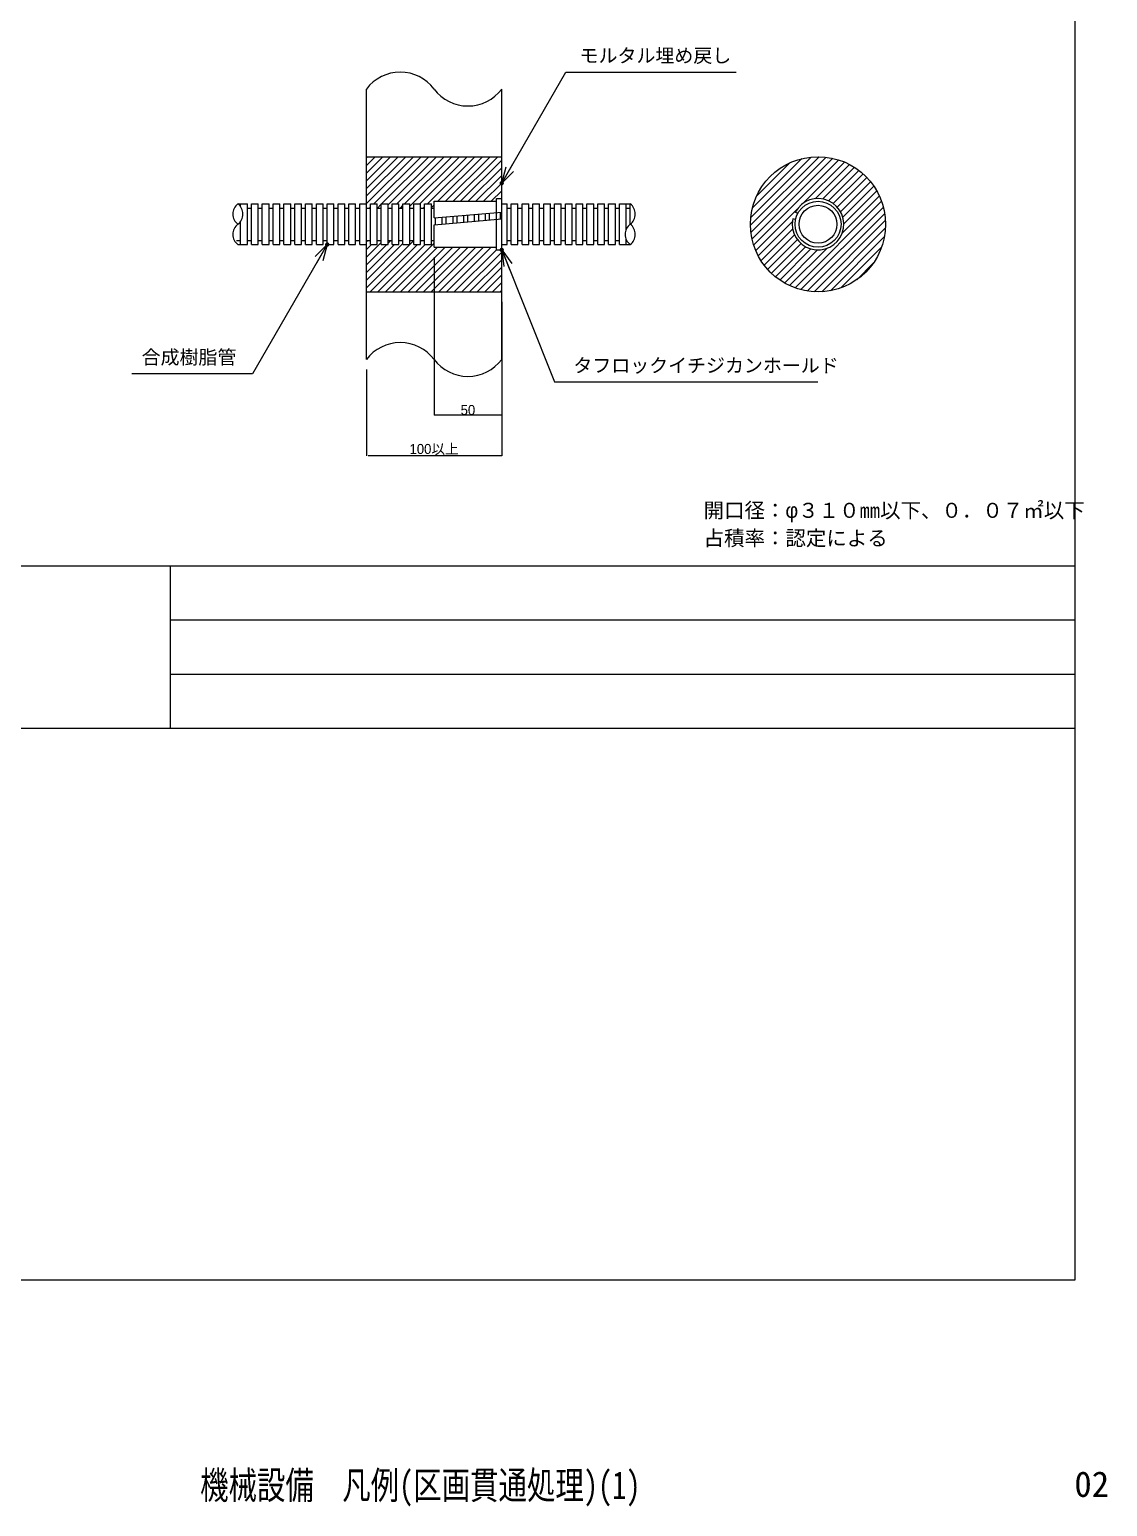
# Model space of a CAD drawing. Extents: x 443 to 1217, y -1921 to -677.
# Drawn here: x 1022.7 to 1216.7, y -1232.3 to -966.4 of the extents above; entities that cross this region are included whole.
import ezdxf
from ezdxf.enums import TextEntityAlignment as Align

# ---------------------------------------------------------------- set-up
doc = ezdxf.new("R2010")
doc.units = 0
doc.header["$MEASUREMENT"] = 0
doc.layers.get('0').update_dxf_attribs({"linetype": 'CONTINUOUS'})
for name, color, linetype in [('1', 7, 'CONTINUOUS'), ('10', 7, 'CONTINUOUS'), ('2', 2, 'CONTINUOUS'), ('25', 7, 'CONTINUOUS'), ('枠内記述', 3, 'CONTINUOUS')]:
    doc.layers.add(name, color=color, linetype=linetype)
doc.styles.get("Standard").update_dxf_attribs({"font": 'MS PGothic.ttf'})
doc.styles.add('ゴシック', font='MS Gothic.ttf', dxfattribs={"height": 4})
doc.styles.add('ｽﾀｲﾙ2', font='MS PGothic.ttf')

msp = doc.modelspace()

# ---------------------------------------------------------------- linework, layer by layer
at = {"color": 7, "linetype": 'Continuous'}
for p, q in [((1107.7, -994.07), (1119.25, -974.08)), ((1119.25, -974.08), (1149.92, -974.08)), ((1076.29, -1005.12), (1062.87, -1028.38)), ((1107.7, -1006.1), (1117.2, -1029.86)), ((1062.87, -1028.38), (1041.12, -1028.38)), ((1117.2, -1029.86), (1164.57, -1029.86))]:
    msp.add_line(p, q, dxfattribs=at)
at = {"color": 0}
for p, q in [((1107.7, -994.07), (1109.65, -990.7)), ((1107.7, -994.07), (1108.49, -991.15)), ((1107.7, -994.07), (1109.84, -991.94)), ((1076.29, -1005.12), (1074.15, -1007.26)), ((1076.29, -1005.12), (1074.34, -1008.5)), ((1076.29, -1005.12), (1075.51, -1008.04)), ((1107.7, -1006.1), (1109.51, -1008.52)), ((1107.7, -1006.1), (1108.06, -1009.1)), ((1107.7, -1006.1), (1109.15, -1009.71))]:
    msp.add_line(p, q, dxfattribs=at)
at = {"color": 0, "const_width": 0.39}
for points in [[(1107.51, -994.07, 1), (1107.9, -994.07, 1), (1107.51, -994.07)], [(1076.49, -1005.12, 1), (1076.1, -1005.12, 1), (1076.49, -1005.12)], [(1107.82, -1005.94, 1), (1107.58, -1006.25, 1), (1107.82, -1005.94)]]:
    msp.add_lwpolyline(points, format="xyb", dxfattribs=at)
at = {"layer": '1', "color": 4, "linetype": 'Continuous'}
for p, q in [((442.67, -1062.98), (1210.9, -1062.98)), ((1018.85, -1092.2), (1210.9, -1092.2))]:
    msp.add_line(p, q, dxfattribs=at)
at = {"layer": '1', "color": 3, "linetype": 'Continuous'}
for p, q in [((1048.06, -1062.98), (1048.06, -1092.2)), ((1048.06, -1072.72), (1210.9, -1072.72)), ((1048.06, -1082.46), (1210.9, -1082.46))]:
    msp.add_line(p, q, dxfattribs=at)
at = {"layer": '10', "color": 7, "linetype": 'Continuous'}
for p, q in [((1095.53, -1007.39), (1095.53, -1035.85)), ((1107.7, -1015.43), (1107.7, -1035.86)), ((1083.35, -1027.6), (1083.35, -1043.17)), ((1107.7, -1027.71), (1107.7, -1043.15)), ((1107.7, -1035.85), (1095.53, -1035.85)), ((1107.7, -1043.15), (1083.68, -1043.15))]:
    msp.add_line(p, q, dxfattribs=at)
at = {"layer": '2', "color": 2, "linetype": 'Continuous'}
for p, q in [((1083.35, -1025.82), (1083.35, -977.12)), ((1107.7, -1025.82), (1107.7, -977.12))]:
    msp.add_line(p, q, dxfattribs=at)
at = {"layer": '2', "color": 3, "linetype": 'Continuous'}
for p, q in [((1083.35, -989.3), (1107.7, -989.3)), ((1106.73, -996.84), (1107.7, -996.84)), ((1106.73, -1006.1), (1106.73, -996.84)), ((1060.22, -997.82), (1061.93, -997.82)), ((1060.71, -997.82), (1061.93, -997.82)), ((1060.71, -998.32), (1060.71, -997.82)), ((1061.93, -1005.12), (1061.93, -997.82)), ((1061.93, -998.55), (1062.66, -998.55)), ((1062.66, -1005.12), (1062.66, -997.82)), ((1062.66, -997.82), (1063.88, -997.82)), ((1063.88, -1005.12), (1063.88, -997.82)), ((1063.88, -998.55), (1064.61, -998.55)), ((1064.61, -1005.12), (1064.61, -997.82)), ((1064.61, -997.82), (1065.82, -997.82)), ((1065.82, -1005.12), (1065.82, -997.82)), ((1065.82, -998.55), (1066.55, -998.55)), ((1066.55, -1005.12), (1066.55, -997.82)), ((1066.55, -997.82), (1067.77, -997.82)), ((1067.77, -1005.12), (1067.77, -997.82)), ((1067.77, -998.55), (1068.5, -998.55)), ((1068.5, -1005.12), (1068.5, -997.82)), ((1068.5, -997.82), (1069.72, -997.82)), ((1069.72, -1005.12), (1069.72, -997.82)), ((1069.72, -998.55), (1070.45, -998.55)), ((1070.45, -1005.12), (1070.45, -997.82)), ((1070.45, -997.82), (1071.67, -997.82)), ((1071.67, -1005.12), (1071.67, -997.82)), ((1071.67, -998.55), (1072.4, -998.55)), ((1072.4, -1005.12), (1072.4, -997.82)), ((1072.4, -997.82), (1073.61, -997.82)), ((1073.61, -1005.12), (1073.61, -997.82)), ((1073.61, -998.55), (1074.34, -998.55)), ((1074.34, -1005.12), (1074.34, -997.82)), ((1074.34, -997.82), (1075.56, -997.82)), ((1075.56, -1005.12), (1075.56, -997.82)), ((1075.56, -998.55), (1076.29, -998.55)), ((1076.29, -1005.12), (1076.29, -997.82)), ((1076.29, -997.82), (1077.51, -997.82)), ((1077.51, -1005.12), (1077.51, -997.82)), ((1077.51, -998.55), (1078.24, -998.55)), ((1078.24, -1005.12), (1078.24, -997.82)), ((1078.24, -997.82), (1079.46, -997.82)), ((1079.46, -1005.12), (1079.46, -997.82)), ((1079.46, -998.55), (1080.19, -998.55)), ((1080.19, -1005.12), (1080.19, -997.82)), ((1080.19, -997.82), (1081.41, -997.82)), ((1081.41, -1005.12), (1081.41, -997.82)), ((1081.41, -998.55), (1082.14, -998.55)), ((1082.14, -1005.12), (1082.14, -997.82)), ((1082.14, -997.82), (1083.35, -997.82)), ((1083.35, -1000.34), (1083.35, -997.82)), ((1083.35, -998.55), (1084.08, -998.55)), ((1084.08, -1005.12), (1084.08, -997.82)), ((1084.08, -997.82), (1085.3, -997.82)), ((1085.3, -1005.12), (1085.3, -997.82)), ((1085.3, -998.55), (1086.03, -998.55)), ((1086.03, -1005.12), (1086.03, -997.82)), ((1086.03, -997.82), (1087.25, -997.82)), ((1087.25, -1005.12), (1087.25, -997.82)), ((1087.25, -998.55), (1087.98, -998.55)), ((1087.98, -1005.12), (1087.98, -997.82)), ((1087.98, -997.82), (1089.2, -997.82)), ((1089.2, -1005.12), (1089.2, -997.82)), ((1089.2, -998.55), (1089.93, -998.55)), ((1089.93, -1005.12), (1089.93, -997.82)), ((1089.93, -997.82), (1091.15, -997.82)), ((1091.15, -1005.12), (1091.15, -997.82)), ((1091.15, -998.55), (1091.88, -998.55)), ((1091.88, -1005.12), (1091.88, -997.82)), ((1091.88, -997.82), (1093.09, -997.82)), ((1093.09, -1005.12), (1093.09, -997.82)), ((1093.09, -998.55), (1093.82, -998.55)), ((1093.82, -1005.12), (1093.82, -997.82)), ((1093.82, -997.82), (1095.04, -997.82)), ((1095.04, -1005.12), (1095.04, -997.82)), ((1095.04, -998.55), (1095.53, -998.55)), ((1095.53, -997.33), (1106.73, -997.33)), ((1095.53, -1000.34), (1095.53, -997.33)), ((1095.53, -1000.34), (1107.7, -999.28)), ((1100.88, -1001.1), (1100.88, -999.87)), ((1101.62, -1001.03), (1101.62, -999.81)), ((1102.83, -1000.93), (1102.83, -999.7)), ((1103.56, -1000.86), (1103.56, -999.64)), ((1104.78, -1000.76), (1104.78, -999.53)), ((1105.51, -1000.69), (1105.51, -999.47)), ((1107.46, -1000.52), (1107.46, -999.3)), ((1107.7, -997.82), (1108.68, -997.82)), ((1108.68, -1005.12), (1108.68, -997.82)), ((1108.68, -998.55), (1109.41, -998.55)), ((1109.41, -1005.12), (1109.41, -997.82)), ((1109.41, -997.82), (1110.62, -997.82)), ((1110.62, -1005.12), (1110.62, -997.82)), ((1110.62, -998.55), (1111.35, -998.55)), ((1111.35, -1005.12), (1111.35, -997.82)), ((1111.35, -997.82), (1112.57, -997.82)), ((1112.57, -1005.12), (1112.57, -997.82)), ((1112.57, -998.55), (1113.3, -998.55)), ((1113.3, -1005.12), (1113.3, -997.82)), ((1113.3, -997.82), (1114.52, -997.82)), ((1114.52, -1005.12), (1114.52, -997.82)), ((1114.52, -998.55), (1115.25, -998.55)), ((1115.25, -1005.12), (1115.25, -997.82)), ((1115.25, -997.82), (1116.47, -997.82)), ((1116.47, -1005.12), (1116.47, -997.82)), ((1116.47, -998.55), (1117.2, -998.55)), ((1117.2, -1005.12), (1117.2, -997.82)), ((1117.2, -997.82), (1118.42, -997.82)), ((1118.42, -1005.12), (1118.42, -997.82)), ((1118.42, -998.55), (1119.15, -998.55)), ((1119.15, -1005.12), (1119.15, -997.82)), ((1119.15, -997.82), (1120.36, -997.82)), ((1120.36, -1005.12), (1120.36, -997.82)), ((1120.36, -998.55), (1121.09, -998.55)), ((1121.09, -1005.12), (1121.09, -997.82)), ((1121.09, -997.82), (1122.31, -997.82)), ((1122.31, -1005.12), (1122.31, -997.82)), ((1122.31, -998.55), (1123.04, -998.55)), ((1123.04, -1005.12), (1123.04, -997.82)), ((1123.04, -997.82), (1124.26, -997.82)), ((1124.26, -1005.12), (1124.26, -997.82)), ((1124.26, -998.55), (1124.99, -998.55)), ((1124.99, -1005.12), (1124.99, -997.82)), ((1124.99, -997.82), (1126.21, -997.82)), ((1126.21, -1005.12), (1126.21, -997.82)), ((1126.21, -998.55), (1126.94, -998.55)), ((1126.94, -1005.12), (1126.94, -997.82)), ((1126.94, -997.82), (1128.15, -997.82)), ((1128.15, -1005.12), (1128.15, -997.82)), ((1128.15, -998.55), (1128.89, -998.55)), ((1128.89, -1005.12), (1128.89, -997.82)), ((1128.89, -997.82), (1130.83, -997.82)), ((1130.1, -1002.4), (1130.1, -997.82)), ((1130.1, -998.55), (1130.83, -998.55)), ((1130.83, -1001.47), (1130.83, -997.82)), ((1160.96, -999.53), (1160.53, -999.3)), ((1060.71, -1005.12), (1060.71, -1000.97)), ((1083.35, -1005.12), (1083.35, -1001.57)), ((1095.53, -1001.57), (1107.7, -1000.5)), ((1095.53, -1005.61), (1095.53, -1001.57)), ((1095.77, -1001.54), (1095.77, -1000.32)), ((1096.99, -1001.44), (1096.99, -1000.22)), ((1097.72, -1001.37), (1097.72, -1000.15)), ((1098.94, -1001.27), (1098.94, -1000.04)), ((1099.67, -1001.2), (1099.67, -999.98)), ((1160.57, -1000.6), (1160.09, -1000.5)), ((1059.98, -1004.39), (1060.71, -1004.39)), ((1060.22, -1005.12), (1061.93, -1005.12)), ((1060.71, -1005.12), (1061.93, -1005.12)), ((1061.93, -1004.39), (1062.66, -1004.39)), ((1062.66, -1005.12), (1063.88, -1005.12)), ((1063.88, -1004.39), (1064.61, -1004.39)), ((1064.61, -1005.12), (1065.82, -1005.12)), ((1065.82, -1004.39), (1066.55, -1004.39)), ((1066.55, -1005.12), (1067.77, -1005.12)), ((1067.77, -1004.39), (1068.5, -1004.39)), ((1068.5, -1005.12), (1069.72, -1005.12)), ((1069.72, -1004.39), (1070.45, -1004.39)), ((1070.45, -1005.12), (1071.67, -1005.12)), ((1071.67, -1004.39), (1072.4, -1004.39)), ((1072.4, -1005.12), (1073.61, -1005.12)), ((1073.61, -1004.39), (1074.34, -1004.39)), ((1074.34, -1005.12), (1075.56, -1005.12)), ((1075.56, -1004.39), (1076.29, -1004.39)), ((1076.29, -1005.12), (1077.51, -1005.12)), ((1077.51, -1004.39), (1078.24, -1004.39)), ((1078.24, -1005.12), (1079.46, -1005.12)), ((1079.46, -1004.39), (1080.19, -1004.39)), ((1080.19, -1005.12), (1081.41, -1005.12)), ((1081.41, -1004.39), (1082.14, -1004.39)), ((1082.14, -1005.12), (1083.35, -1005.12)), ((1083.35, -1004.39), (1084.08, -1004.39)), ((1084.08, -1005.12), (1085.3, -1005.12)), ((1085.3, -1004.39), (1086.03, -1004.39)), ((1086.03, -1005.12), (1087.25, -1005.12)), ((1087.25, -1004.39), (1087.98, -1004.39)), ((1087.98, -1005.12), (1089.2, -1005.12)), ((1089.2, -1004.39), (1089.93, -1004.39)), ((1089.93, -1005.12), (1091.15, -1005.12)), ((1091.15, -1004.39), (1091.88, -1004.39)), ((1091.88, -1005.12), (1093.09, -1005.12)), ((1093.09, -1004.39), (1093.82, -1004.39)), ((1093.82, -1005.12), (1095.04, -1005.12)), ((1095.04, -1004.39), (1095.53, -1004.39)), ((1107.7, -1005.12), (1108.68, -1005.12)), ((1108.68, -1004.39), (1109.41, -1004.39)), ((1109.41, -1005.12), (1110.62, -1005.12)), ((1110.62, -1004.39), (1111.35, -1004.39)), ((1111.35, -1005.12), (1112.57, -1005.12)), ((1112.57, -1004.39), (1113.3, -1004.39)), ((1113.3, -1005.12), (1114.52, -1005.12)), ((1114.52, -1004.39), (1115.25, -1004.39)), ((1115.25, -1005.12), (1116.47, -1005.12)), ((1116.47, -1004.39), (1117.2, -1004.39)), ((1117.2, -1005.12), (1118.42, -1005.12)), ((1118.42, -1004.39), (1119.15, -1004.39)), ((1119.15, -1005.12), (1120.36, -1005.12)), ((1120.36, -1004.39), (1121.09, -1004.39)), ((1121.09, -1005.12), (1122.31, -1005.12)), ((1122.31, -1004.39), (1123.04, -1004.39)), ((1123.04, -1005.12), (1124.26, -1005.12)), ((1124.26, -1004.39), (1124.99, -1004.39)), ((1124.99, -1005.12), (1126.21, -1005.12)), ((1126.21, -1004.39), (1126.94, -1004.39)), ((1126.94, -1005.12), (1128.15, -1005.12)), ((1128.15, -1004.39), (1128.89, -1004.39)), ((1128.89, -1005.12), (1130.1, -1005.12)), ((1128.89, -1005.12), (1130.83, -1005.12)), ((1130.1, -1005.12), (1130.1, -1004.19)), ((1095.53, -1005.61), (1106.73, -1005.61)), ((1106.73, -1006.1), (1107.7, -1006.1)), ((1083.35, -1013.64), (1107.7, -1013.64))]:
    msp.add_line(p, q, dxfattribs=at)
at = {"layer": '2', "color": 8, "linetype": 'Continuous'}
for p, q in [((1083.35, -997.76), (1091.82, -989.3)), ((1083.35, -996.38), (1090.44, -989.3)), ((1083.35, -995.01), (1089.07, -989.3)), ((1083.35, -993.63), (1087.69, -989.3)), ((1083.35, -992.25), (1086.31, -989.3)), ((1083.35, -990.88), (1084.93, -989.3)), ((1083.35, -989.5), (1083.56, -989.3)), ((1084.68, -997.82), (1093.2, -989.3)), ((1086.05, -997.82), (1094.58, -989.3)), ((1087.25, -998), (1095.95, -989.3)), ((1088.81, -997.82), (1097.33, -989.3)), ((1090.19, -997.82), (1098.71, -989.3)), ((1091.15, -998.23), (1100.09, -989.3)), ((1092.94, -997.82), (1101.46, -989.3)), ((1094.32, -997.82), (1102.84, -989.3)), ((1096.18, -997.33), (1104.22, -989.3)), ((1097.56, -997.33), (1105.59, -989.3)), ((1098.94, -997.33), (1106.97, -989.3)), ((1100.31, -997.33), (1107.7, -989.94)), ((1101.69, -997.33), (1107.7, -991.32)), ((1152.44, -1001.67), (1164.81, -989.3)), ((1152.51, -1000.23), (1163.38, -989.36)), ((1152.53, -1002.96), (1166.1, -989.39)), ((1152.74, -1004.13), (1167.28, -989.59)), ((1152.79, -998.56), (1161.71, -989.65)), ((1153.03, -1005.21), (1168.36, -989.88)), ((1153.52, -996.46), (1159.6, -990.37)), ((1161.89, -997.74), (1169.36, -990.26)), ((1164.13, -996.87), (1170.3, -990.7)), ((1165.46, -996.92), (1171.17, -991.21)), ((1166.51, -997.25), (1171.98, -991.77)), ((1103.07, -997.33), (1107.7, -992.7)), ((1104.45, -997.33), (1107.7, -994.07)), ((1167.37, -997.76), (1172.73, -992.4)), ((1168.09, -998.42), (1173.43, -993.07)), ((1168.66, -999.22), (1174.08, -993.81)), ((1105.82, -997.33), (1107.7, -995.45)), ((1168.96, -1003.05), (1175.66, -996.35)), ((1169.06, -1000.2), (1174.67, -994.6)), ((1169.24, -1001.4), (1175.2, -995.44)), ((1083.95, -998.55), (1084.08, -998.41)), ((1085.32, -998.55), (1086.03, -997.84)), ((1089.46, -998.55), (1089.93, -998.07)), ((1093.59, -998.55), (1093.82, -998.31)), ((1095.04, -998.47), (1095.53, -997.98)), ((1153.41, -1006.22), (1160.88, -998.74)), ((1160.48, -1012.92), (1176.07, -997.33)), ((1161.53, -1013.24), (1176.39, -998.38)), ((1162.66, -1013.49), (1176.63, -999.52)), ((1153.85, -1007.15), (1160.02, -1000.98)), ((1154.36, -1008.02), (1160.07, -1002.31)), ((1163.9, -1013.62), (1176.77, -1000.76)), ((1165.28, -1013.63), (1176.77, -1002.13)), ((1083.35, -1004.65), (1083.61, -1004.39)), ((1083.35, -1007.4), (1086.03, -1004.73)), ((1083.35, -1011.54), (1089.93, -1004.96)), ((1083.35, -1012.91), (1091.15, -1005.12)), ((1083.35, -1010.16), (1088.39, -1005.12)), ((1083.35, -1008.78), (1087.01, -1005.12)), ((1083.35, -1006.03), (1084.26, -1005.12)), ((1084, -1013.64), (1092.52, -1005.12)), ((1085.38, -1013.64), (1093.9, -1005.12)), ((1086.76, -1013.64), (1095.53, -1004.87)), ((1087.25, -1004.89), (1087.74, -1004.39)), ((1154.92, -1008.83), (1160.39, -1003.36)), ((1155.54, -1009.59), (1160.9, -1004.23)), ((1156.22, -1010.29), (1161.56, -1004.94)), ((1166.84, -1013.44), (1176.59, -1003.7)), ((1088.13, -1013.64), (1096.17, -1005.61)), ((1089.51, -1013.64), (1097.55, -1005.61)), ((1090.89, -1013.64), (1098.92, -1005.61)), ((1092.26, -1013.64), (1100.3, -1005.61)), ((1093.64, -1013.64), (1101.68, -1005.61)), ((1095.02, -1013.64), (1103.05, -1005.61)), ((1096.4, -1013.64), (1104.43, -1005.61)), ((1097.77, -1013.64), (1105.81, -1005.61)), ((1099.15, -1013.64), (1106.73, -1006.07)), ((1100.53, -1013.64), (1107.7, -1006.47)), ((1101.91, -1013.64), (1107.7, -1007.85)), ((1156.95, -1010.93), (1162.37, -1005.51)), ((1157.74, -1011.52), (1163.34, -1005.92)), ((1158.59, -1012.05), (1164.54, -1006.09)), ((1159.5, -1012.52), (1166.2, -1005.82)), ((1168.73, -1012.93), (1176.07, -1005.58)), ((1103.28, -1013.64), (1107.7, -1009.22)), ((1171.58, -1011.45), (1174.6, -1008.43)), ((1104.66, -1013.64), (1107.7, -1010.6)), ((1106.04, -1013.64), (1107.7, -1011.98)), ((1107.42, -1013.64), (1107.7, -1013.36))]:
    msp.add_line(p, q, dxfattribs=at)
at = {"layer": '2', "linetype": 'Continuous'}
for p, q in [((1107.69, -996.84), (1107.7, -996.83)), ((1091.15, -1005.12), (1091.88, -1004.39)), ((1093.09, -1004.55), (1093.25, -1004.39))]:
    msp.add_line(p, q, dxfattribs=at)
at = {"layer": '2', "color": 3, "linetype": 'Continuous'}
for radius in [12.17, 4.14, 3.41]:
    msp.add_circle((1164.62, -1001.47), radius, dxfattribs=at)
at = {"layer": '2', "color": 2, "linetype": 'Continuous'}
for centre, start, end in [((1089.44, -981.69), 36.8699, 143.1301), ((1101.62, -972.56), 216.8699, 323.1301), ((1089.44, -1030.38), 36.8699, 143.1301), ((1101.62, -1021.25), 216.8699, 323.1301)]:
    msp.add_arc(centre, 7.61, start, end, dxfattribs=at)
at = {"layer": '2', "color": 3, "linetype": 'Continuous'}
for centre, radius, start, end in [((1164.62, -1001.47), 4.63, 167.9057, 152.0254), ((1061.59, -999.64), 2.28, 126.8699, 233.1301), ((1058.85, -999.64), 2.28, 306.8699, 53.1301), ((1129.46, -999.64), 2.28, 306.8699, 53.1301), ((1061.59, -1003.3), 2.28, 126.8699, 233.1301), ((1132.2, -1003.3), 2.28, 126.8699, 233.1301), ((1129.46, -1003.3), 2.28, 306.8699, 53.1301)]:
    msp.add_arc(centre, radius, start, end, dxfattribs=at)
at = {"layer": '25', "color": 4}
for p, q in [((1210.9, -1191.56), (1210.9, -677.27)), ((442.67, -1191.56), (1210.9, -1191.56))]:
    msp.add_line(p, q, dxfattribs=at)

# ---------------------------------------------------------------- texts
at = {"layer": '1', "color": 7, "linetype": 'Continuous', "style": 'ｽﾀｲﾙ2'}
for s, p in [('開口径：φ３１０㎜以下、０．０７㎡以下', (1144.03, -1054.33)), ('占積率：認定による', (1144.03, -1059.33))]:
    msp.add_text(s, height=2.7, dxfattribs=at).set_placement(p)
at = {"layer": '10', "color": 7, "linetype": 'Continuous', "char_height": 1.8, "attachment_point": 5}
for s, insert in [('\\A1;50', (1101.62, -1034.92)), ('\\A1;100以上', (1095.53, -1042.03))]:
    msp.add_mtext(s, dxfattribs=dict(at, insert=insert))
at = {"layer": '10', "linetype": 'Continuous', "style": 'ｽﾀｲﾙ2'}
for tag, p in [('モルタル埋め戻し', (1121.72, -973.1)), ('合成樹脂管', (1042.9, -1027.4)), ('タフロックイチジカンホールド', (1120.6, -1028.89))]:
    msp.add_attdef(tag, text='', height=2.5, dxfattribs=at).set_placement(p, align=Align.BOTTOM_LEFT)
at = {"layer": '枠内記述', "linetype": 'ByBlock', "lineweight": -2, "style": 'ゴシック', "width": 0.75}
msp.add_text('機械設備\u3000凡例(区画貫通処理)(1)', height=5, dxfattribs=at).set_placement((1093.05, -1228.51), align=Align.MIDDLE_CENTER)
at = {"layer": '枠内記述', "style": 'ゴシック'}
msp.add_text('02', height=4.6, dxfattribs=at).set_placement((1210.75, -1230.62))

doc.saveas('drawing.dxf')
